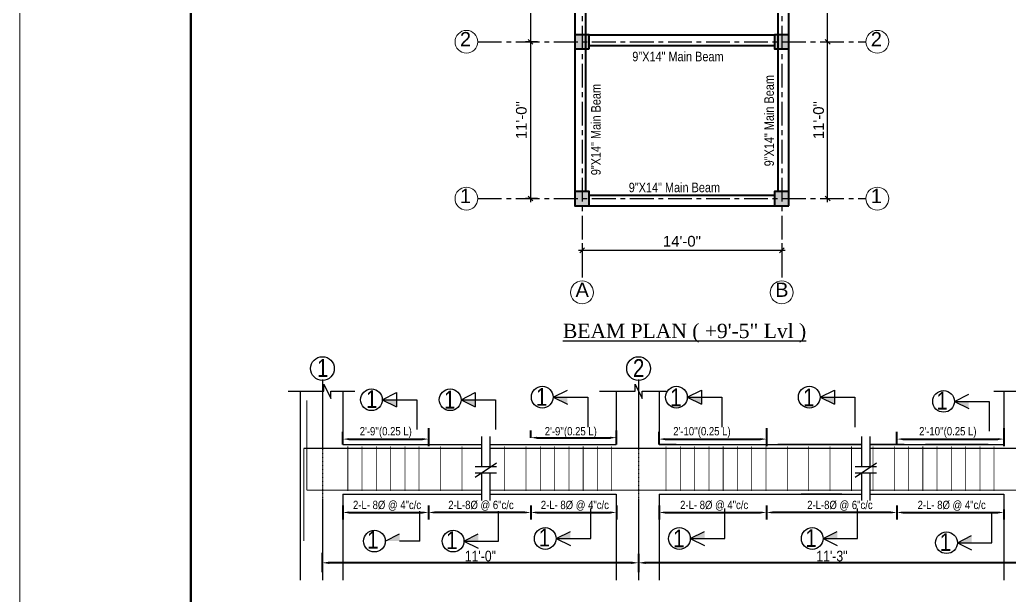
# Model space of a CAD drawing. Header units: inches. Extents: x 334224 to 340955, y 74691 to 79424.
# Drawn here: x 337781 to 338613, y 75891 to 76376 of the extents above; entities that cross this region are included whole.
import ezdxf
from ezdxf.enums import TextEntityAlignment as Align

# ---------------------------------------------------------------- set-up
doc = ezdxf.new("R2010")
doc.units = ezdxf.units.IN
doc.header["$MEASUREMENT"] = 0
doc.linetypes.add('CENTER2', pattern=[1.125, 0.75, -0.125, 0.125, -0.125])
doc.linetypes.add('CENTERX2', pattern=[4, 2.5, -0.5, 0.5, -0.5])
doc.layers.get('Defpoints').update_dxf_attribs({"lineweight": 0})
for name, color, linetype, lineweight in [('base line', 201, 'Continuous', 40), ('door window', 2, 'Continuous', 25), ('hatch color 2', 33, 'Continuous', 9), ('Wall', 20, 'Continuous', 35)]:
    doc.layers.add(name, color=color, linetype=linetype, lineweight=lineweight)
for name, color, linetype in [('CENTERLINE', 252, 'CENTERX2'), ('cl', 7, 'CENTER2'), ('dimension', 241, 'Continuous'), ('plan wall', 7, 'Continuous'), ('text', 113, 'Continuous'), ('Text Grid', 7, 'Continuous'), ('Text_Grid', 6, 'Continuous'), ('WALL2', 1, 'Continuous')]:
    doc.layers.add(name, color=color, linetype=linetype)
doc.styles.add('dim', font='ARIALN.TTF')
doc.styles.add('ROOM', font='dutch.ttf')
doc.styles.get("Standard").update_dxf_attribs({"font": 'arial.ttf', "height": 9})
doc.dimstyles.new('CENTER', dxfattribs={"dimtxt": 9, "dimasz": 6, "dimexe": 8, "dimexo": 0, "dimgap": 1, "dimtad": 1, "dimdec": 4, "dimrnd": 1, "dimzin": 0, "dimdsep": 46, "dimlunit": 4, "dimtxsty": 'dim', "dimcen": 0.0625, "dimclrt": 256, "dimadec": 0, "dimazin": 0, "dimtfac": 0.010417, "dimtdec": 4, "dimtmove": 0, "dimatfit": 3, "dimfxl": 0, "dimfrac": 2, "dimtolj": 1, "dimtzin": 0, "dimarcsym": 0})
doc.dimstyles.new('FD', dxfattribs={"dimtxt": 7, "dimasz": 5, "dimexe": 6, "dimexo": 0, "dimgap": 1, "dimtad": 1, "dimdec": 4, "dimrnd": 1, "dimzin": 0, "dimdsep": 46, "dimlunit": 4, "dimtxsty": 'dim', "dimcen": 0.0625, "dimclrd": 256, "dimclre": 256, "dimclrt": 256, "dimadec": 0, "dimazin": 0, "dimtfac": 0.010417, "dimtdec": 4, "dimtmove": 1, "dimatfit": 3, "dimfxl": 0, "dimfrac": 2, "dimtolj": 1, "dimtzin": 0, "dimarcsym": 0})
doc.dimstyles.new('NKs1-8', dxfattribs={"dimtxt": 6, "dimasz": 4, "dimexe": 4, "dimexo": 3, "dimgap": 3, "dimtad": 1, "dimdec": 0, "dimzin": 3, "dimlunit": 4, "dimtxsty": 'Standard', "dimblk": 'OBLIQUE', "dimcen": 0, "dimdle": 3, "dimclrd": 256, "dimclre": 256, "dimclrt": 256, "dimadec": 0, "dimazin": 0, "dimtfac": 1, "dimtdec": 0, "dimtix": 1, "dimtmove": 2, "dimatfit": 2, "dimfxl": 0, "dimlwd": -1, "dimlwe": -1, "dimarcsym": 0})

# ---------------------------------------------------------------- blocks, each defined once
blk = doc.blocks.new('_OBLIQUE')
at = {"color": 0, "linetype": 'ByBlock'}
blk.add_line((-0.5, -0.5), (0.5, 0.5), dxfattribs=at)
blk = doc.blocks.new('*D382')
at = {"layer": 'Defpoints', "color": 0, "transparency": 16777216}
for p in [(338253.59, 76282.88), (338421.59, 76282.88), (338253.59, 76181.68)]:
    blk.add_point(p, dxfattribs=at)
at = {"layer": 'dimension', "transparency": 16777216}
for p, q in [((338424.59, 76181.68), (338250.59, 76181.68)), ((338253.59, 76187.68), (338253.59, 76177.68)), ((338421.59, 76187.68), (338421.59, 76177.68))]:
    blk.add_line(p, q, dxfattribs=at)
at = {"layer": 'dimension', "transparency": 16777216, "xscale": 4, "yscale": 4, "zscale": 4, "rotation": 180}
blk.add_blockref('_OBLIQUE', (338253.59, 76181.68), dxfattribs=at)
at = {"layer": 'dimension', "transparency": 16777216, "xscale": 4, "yscale": 4, "zscale": 4}
blk.add_blockref('_OBLIQUE', (338421.59, 76181.68), dxfattribs=at)
at = {"layer": 'dimension', "transparency": 16777216, "insert": (338337.59, 76189.28), "char_height": 9, "attachment_point": 5}
blk.add_mtext('14\'-0"', dxfattribs=at)
blk = doc.blocks.new('*D385')
at = {"layer": 'Defpoints', "color": 0, "transparency": 16777216}
for p in [(338308.36, 76492.25), (338210.14, 76357.25), (338308.36, 76357.25)]:
    blk.add_point(p, dxfattribs=at)
at = {"layer": 'dimension', "transparency": 16777216}
for p, q in [((338216.14, 76492.25), (338206.14, 76492.25)), ((338210.14, 76495.25), (338210.14, 76354.25)), ((338216.14, 76357.25), (338206.14, 76357.25))]:
    blk.add_line(p, q, dxfattribs=at)
at = {"layer": 'dimension', "transparency": 16777216, "xscale": 4, "yscale": 4, "zscale": 4}
for p, rotation in [((338210.14, 76492.25), 90), ((338210.14, 76357.25), 270)]:
    blk.add_blockref('_OBLIQUE', p, dxfattribs=dict(at, rotation=rotation))
at = {"layer": 'dimension', "transparency": 16777216, "insert": (338202.55, 76424.75), "char_height": 9, "attachment_point": 5, "rotation": 90}
blk.add_mtext('11\'-3"', dxfattribs=at)
blk = doc.blocks.new('*D386')
at = {"layer": 'Defpoints', "color": 0, "transparency": 16777216}
for p in [(338308.36, 76357.25), (338210.14, 76225.25), (338308.36, 76225.25)]:
    blk.add_point(p, dxfattribs=at)
at = {"layer": 'dimension', "transparency": 16777216}
for p, q in [((338216.14, 76357.25), (338206.14, 76357.25)), ((338210.14, 76360.25), (338210.14, 76222.25)), ((338216.14, 76225.25), (338206.14, 76225.25))]:
    blk.add_line(p, q, dxfattribs=at)
at = {"layer": 'dimension', "transparency": 16777216, "xscale": 4, "yscale": 4, "zscale": 4}
for p, rotation in [((338210.14, 76357.25), 90), ((338210.14, 76225.25), 270)]:
    blk.add_blockref('_OBLIQUE', p, dxfattribs=dict(at, rotation=rotation))
at = {"layer": 'dimension', "transparency": 16777216, "insert": (338202.55, 76291.25), "char_height": 9, "attachment_point": 5, "rotation": 90}
blk.add_mtext('11\'-0"', dxfattribs=at)
blk = doc.blocks.new('*D388')
at = {"layer": 'Defpoints', "color": 0, "transparency": 16777216}
for p in [(338353.95, 76357.25), (338460.23, 76357.25), (338353.95, 76225.25)]:
    blk.add_point(p, dxfattribs=at)
at = {"layer": 'dimension', "transparency": 16777216}
for p, q in [((338454.23, 76357.25), (338464.23, 76357.25)), ((338460.23, 76222.25), (338460.23, 76360.25)), ((338454.23, 76225.25), (338464.23, 76225.25))]:
    blk.add_line(p, q, dxfattribs=at)
at = {"layer": 'dimension', "transparency": 16777216, "xscale": 4, "yscale": 4, "zscale": 4}
for p, rotation in [((338460.23, 76357.25), 90), ((338460.23, 76225.25), 270)]:
    blk.add_blockref('_OBLIQUE', p, dxfattribs=dict(at, rotation=rotation))
at = {"layer": 'dimension', "transparency": 16777216, "insert": (338452.63, 76291.25), "char_height": 9, "attachment_point": 5, "rotation": 90}
blk.add_mtext('11\'-0"', dxfattribs=at)
blk = doc.blocks.new('*D389')
at = {"layer": 'Defpoints', "color": 0, "transparency": 16777216}
for p in [(338365.95, 76492.25), (338460.23, 76492.25), (338353.95, 76357.25)]:
    blk.add_point(p, dxfattribs=at)
at = {"layer": 'dimension', "transparency": 16777216}
for p, q in [((338454.23, 76492.25), (338464.23, 76492.25)), ((338460.23, 76354.25), (338460.23, 76495.25)), ((338454.23, 76357.25), (338464.23, 76357.25))]:
    blk.add_line(p, q, dxfattribs=at)
at = {"layer": 'dimension', "transparency": 16777216, "xscale": 4, "yscale": 4, "zscale": 4}
for p, rotation in [((338460.23, 76492.25), 90), ((338460.23, 76357.25), 270)]:
    blk.add_blockref('_OBLIQUE', p, dxfattribs=dict(at, rotation=rotation))
at = {"layer": 'dimension', "transparency": 16777216, "insert": (338452.63, 76424.75), "char_height": 9, "attachment_point": 5, "rotation": 90}
blk.add_mtext('11\'-3"', dxfattribs=at)
blk = doc.blocks.new('*D428')
at = {"layer": 'Defpoints', "color": 0, "transparency": 16777216}
for p in [(338052.42, 75967.04), (338124.42, 75967.04), (338124.42, 75961.04)]:
    blk.add_point(p, dxfattribs=at)
at = {"layer": 'dimension', "lineweight": -2, "transparency": 16777216}
for p, q in [((338052.42, 75967.04), (338052.42, 75955.04)), ((338124.42, 75967.04), (338124.42, 75955.04)), ((338057.42, 75961.04), (338119.42, 75961.04))]:
    blk.add_line(p, q, dxfattribs=at)
at = {"layer": 'dimension', "transparency": 16777216}
for points in [[(338057.42, 75961.88), (338057.42, 75960.21), (338052.42, 75961.04)], [(338119.42, 75961.88), (338119.42, 75960.21), (338124.42, 75961.04)]]:
    blk.add_solid(points, dxfattribs=at)
at = {"layer": 'dimension', "transparency": 16777216, "insert": (338088.42, 75966.7), "char_height": 7, "attachment_point": 5, "style": 'dim'}
blk.add_mtext('\\A1; 2-L- 8%%C @ 4"c/c', dxfattribs=at)
blk = doc.blocks.new('*D429')
at = {"layer": 'Defpoints', "color": 0, "transparency": 16777216}
for p in [(338124.42, 75967.04), (338210.43, 75967.04), (338124.42, 75961.04)]:
    blk.add_point(p, dxfattribs=at)
at = {"layer": 'dimension', "lineweight": -2, "transparency": 16777216}
for p, q in [((338124.42, 75967.04), (338124.42, 75955.04)), ((338210.43, 75967.04), (338210.43, 75955.04)), ((338205.43, 75961.04), (338129.42, 75961.04))]:
    blk.add_line(p, q, dxfattribs=at)
at = {"layer": 'dimension', "transparency": 16777216}
for points in [[(338129.42, 75961.88), (338129.42, 75960.21), (338124.42, 75961.04)], [(338205.43, 75961.88), (338205.43, 75960.21), (338210.43, 75961.04)]]:
    blk.add_solid(points, dxfattribs=at)
at = {"layer": 'dimension', "transparency": 16777216, "insert": (338167.42, 75966.7), "char_height": 7, "attachment_point": 5, "style": 'dim'}
blk.add_mtext('\\A1; 2-L-8%%C @ 6"c/c', dxfattribs=at)
blk = doc.blocks.new('*D430')
at = {"layer": 'Defpoints', "color": 0, "transparency": 16777216}
for p in [(338210.43, 75967.04), (338282.43, 75967.04), (338282.43, 75961.04)]:
    blk.add_point(p, dxfattribs=at)
at = {"layer": 'dimension', "lineweight": -2, "transparency": 16777216}
for p, q in [((338210.43, 75967.04), (338210.43, 75955.04)), ((338282.43, 75967.04), (338282.43, 75955.04)), ((338215.43, 75961.04), (338277.43, 75961.04))]:
    blk.add_line(p, q, dxfattribs=at)
at = {"layer": 'dimension', "transparency": 16777216}
for points in [[(338215.43, 75961.88), (338215.43, 75960.21), (338210.43, 75961.04)], [(338277.43, 75961.88), (338277.43, 75960.21), (338282.43, 75961.04)]]:
    blk.add_solid(points, dxfattribs=at)
at = {"layer": 'dimension', "transparency": 16777216, "insert": (338246.43, 75966.7), "char_height": 7, "attachment_point": 5, "style": 'dim'}
blk.add_mtext('\\A1; 2-L- 8%%C @ 4"c/c', dxfattribs=at)
blk = doc.blocks.new('*D431')
at = {"layer": 'Defpoints', "color": 0, "transparency": 16777216}
for p in [(338318.43, 75967.04), (338408.85, 75967.04), (338408.85, 75961.04)]:
    blk.add_point(p, dxfattribs=at)
at = {"layer": 'dimension', "lineweight": -2, "transparency": 16777216}
for p, q in [((338318.43, 75967.04), (338318.43, 75955.04)), ((338408.85, 75967.04), (338408.85, 75955.04)), ((338323.43, 75961.04), (338403.85, 75961.04))]:
    blk.add_line(p, q, dxfattribs=at)
at = {"layer": 'dimension', "transparency": 16777216}
for points in [[(338323.43, 75961.88), (338323.43, 75960.21), (338318.43, 75961.04)], [(338403.85, 75961.88), (338403.85, 75960.21), (338408.85, 75961.04)]]:
    blk.add_solid(points, dxfattribs=at)
at = {"layer": 'dimension', "transparency": 16777216, "insert": (338363.64, 75966.7), "char_height": 7, "attachment_point": 5, "style": 'dim'}
blk.add_mtext('\\A1; 2-L- 8%%C @ 4"c/c', dxfattribs=at)
blk = doc.blocks.new('*D432')
at = {"layer": 'Defpoints', "color": 0, "transparency": 16777216}
for p in [(338408.85, 75967.04), (338518.47, 75967.04), (338408.85, 75961.04)]:
    blk.add_point(p, dxfattribs=at)
at = {"layer": 'dimension', "lineweight": -2, "transparency": 16777216}
for p, q in [((338408.85, 75967.04), (338408.85, 75955.04)), ((338518.47, 75967.04), (338518.47, 75955.04)), ((338513.47, 75961.04), (338413.85, 75961.04))]:
    blk.add_line(p, q, dxfattribs=at)
at = {"layer": 'dimension', "transparency": 16777216}
for points in [[(338413.85, 75961.88), (338413.85, 75960.21), (338408.85, 75961.04)], [(338513.47, 75961.88), (338513.47, 75960.21), (338518.47, 75961.04)]]:
    blk.add_solid(points, dxfattribs=at)
at = {"layer": 'dimension', "transparency": 16777216, "insert": (338469.45, 75966.7), "char_height": 7, "attachment_point": 5, "style": 'dim'}
blk.add_mtext('\\A1; 2-L-8%%C @ 6"c/c', dxfattribs=at)
blk = doc.blocks.new('*D433')
at = {"layer": 'Defpoints', "color": 0, "transparency": 16777216}
for p in [(338518.47, 75967.04), (338608.47, 75963.58), (338608.47, 75961.04)]:
    blk.add_point(p, dxfattribs=at)
at = {"layer": 'dimension', "lineweight": -2, "transparency": 16777216}
for p, q in [((338518.47, 75967.04), (338518.47, 75955.04)), ((338523.47, 75961.04), (338603.47, 75961.04)), ((338608.47, 75963.58), (338608.47, 75955.04))]:
    blk.add_line(p, q, dxfattribs=at)
at = {"layer": 'dimension', "transparency": 16777216}
for points in [[(338523.47, 75961.88), (338523.47, 75960.21), (338518.47, 75961.04)], [(338603.47, 75961.88), (338603.47, 75960.21), (338608.47, 75961.04)]]:
    blk.add_solid(points, dxfattribs=at)
at = {"layer": 'dimension', "transparency": 16777216, "insert": (338563.47, 75966.7), "char_height": 7, "attachment_point": 5, "style": 'dim'}
blk.add_mtext('\\A1; 2-L- 8%%C @ 4"c/c', dxfattribs=at)
blk = doc.blocks.new('*D438')
at = {"layer": 'Defpoints', "color": 0, "transparency": 16777216}
for p in [(338034.96, 75927.06), (338301.14, 75926.11), (338034.96, 75918.67)]:
    blk.add_point(p, dxfattribs=at)
at = {"layer": 'dimension', "color": 0, "lineweight": -2, "transparency": 16777216}
for p, q in [((338034.96, 75927.06), (338034.96, 75910.67)), ((338301.14, 75926.11), (338301.14, 75910.67)), ((338295.14, 75918.67), (338040.96, 75918.67))]:
    blk.add_line(p, q, dxfattribs=at)
at = {"layer": 'dimension', "color": 0, "transparency": 16777216}
for points in [[(338040.96, 75919.67), (338040.96, 75917.67), (338034.96, 75918.67)], [(338295.14, 75919.67), (338295.14, 75917.67), (338301.14, 75918.67)]]:
    blk.add_solid(points, dxfattribs=at)
at = {"layer": 'dimension', "transparency": 16777216, "insert": (338168.05, 75924.27), "char_height": 9, "attachment_point": 5, "style": 'dim'}
blk.add_mtext('\\A1;11\'-0"', dxfattribs=at)
blk = doc.blocks.new('*D439')
at = {"layer": 'Defpoints', "color": 0, "transparency": 16777216}
for p in [(338301.14, 75926.11), (338626.47, 75926.09), (338301.14, 75918.67)]:
    blk.add_point(p, dxfattribs=at)
at = {"layer": 'dimension', "color": 0, "lineweight": -2, "transparency": 16777216}
for p, q in [((338301.14, 75926.11), (338301.14, 75910.67)), ((338626.47, 75926.09), (338626.47, 75910.67)), ((338620.47, 75918.67), (338307.14, 75918.67))]:
    blk.add_line(p, q, dxfattribs=at)
at = {"layer": 'dimension', "color": 0, "transparency": 16777216}
for points in [[(338307.14, 75919.67), (338307.14, 75917.67), (338301.14, 75918.67)], [(338620.47, 75919.67), (338620.47, 75917.67), (338626.47, 75918.67)]]:
    blk.add_solid(points, dxfattribs=at)
at = {"layer": 'dimension', "transparency": 16777216, "insert": (338463.81, 75924.27), "char_height": 9, "attachment_point": 5, "style": 'dim'}
blk.add_mtext('\\A1;11\'-3"', dxfattribs=at)
blk = doc.blocks.new('*D440')
at = {"layer": 'Defpoints', "color": 0, "transparency": 16777216}
for p in [(338210.43, 76023.99), (338282.43, 76023.99), (338282.43, 76018.39)]:
    blk.add_point(p, dxfattribs=at)
at = {"layer": 'dimension', "lineweight": -2, "transparency": 16777216}
for p, q in [((338210.43, 76023.99), (338210.43, 76029.99)), ((338215.43, 76023.99), (338277.43, 76023.99)), ((338282.43, 76018.39), (338282.43, 76029.99))]:
    blk.add_line(p, q, dxfattribs=at)
at = {"layer": 'dimension', "transparency": 16777216}
for points in [[(338215.43, 76024.82), (338215.43, 76023.16), (338210.43, 76023.99)], [(338277.43, 76024.82), (338277.43, 76023.16), (338282.43, 76023.99)]]:
    blk.add_solid(points, dxfattribs=at)
at = {"layer": 'dimension', "transparency": 16777216, "insert": (338244.08, 76028.38), "char_height": 7, "attachment_point": 5, "style": 'dim'}
blk.add_mtext("\\A1;2'-9''(0.25 L)", dxfattribs=at)
blk = doc.blocks.new('*D441')
at = {"layer": 'Defpoints', "color": 0, "transparency": 16777216}
for p in [(338124.42, 76032), (338052.42, 76018.39), (338124.42, 76022.8)]:
    blk.add_point(p, dxfattribs=at)
at = {"layer": 'dimension', "lineweight": -2, "transparency": 16777216}
for p, q in [((338124.42, 76032), (338124.42, 76016.8)), ((338052.42, 76018.39), (338052.42, 76028.8)), ((338057.42, 76022.8), (338119.42, 76022.8))]:
    blk.add_line(p, q, dxfattribs=at)
at = {"layer": 'dimension', "transparency": 16777216}
for points in [[(338057.42, 76023.63), (338057.42, 76021.96), (338052.42, 76022.8)], [(338119.42, 76023.63), (338119.42, 76021.96), (338124.42, 76022.8)]]:
    blk.add_solid(points, dxfattribs=at)
at = {"layer": 'dimension', "transparency": 16777216, "insert": (338088.42, 76028.38), "char_height": 7, "attachment_point": 5, "style": 'dim'}
blk.add_mtext("\\A1;2'-9''(0.25 L)", dxfattribs=at)
blk = doc.blocks.new('*D442')
at = {"layer": 'Defpoints', "color": 0, "transparency": 16777216}
for p in [(338408.85, 76032), (338318.43, 76018.39), (338408.85, 76022.8)]:
    blk.add_point(p, dxfattribs=at)
at = {"layer": 'dimension', "lineweight": -2, "transparency": 16777216}
for p, q in [((338408.85, 76032), (338408.85, 76016.8)), ((338318.43, 76018.39), (338318.43, 76028.8)), ((338323.43, 76022.8), (338403.85, 76022.8))]:
    blk.add_line(p, q, dxfattribs=at)
at = {"layer": 'dimension', "transparency": 16777216}
for points in [[(338323.43, 76023.63), (338323.43, 76021.96), (338318.43, 76022.8)], [(338403.85, 76023.63), (338403.85, 76021.96), (338408.85, 76022.8)]]:
    blk.add_solid(points, dxfattribs=at)
at = {"layer": 'dimension', "transparency": 16777216, "insert": (338354.43, 76028.38), "char_height": 7, "attachment_point": 5, "style": 'dim'}
blk.add_mtext("\\A1;2'-10''(0.25 L)", dxfattribs=at)
blk = doc.blocks.new('*D443')
at = {"layer": 'Defpoints', "color": 0, "transparency": 16777216}
for p in [(338608.46, 76032), (338518.47, 76018.39), (338608.46, 76022.8)]:
    blk.add_point(p, dxfattribs=at)
at = {"layer": 'dimension', "lineweight": -2, "transparency": 16777216}
for p, q in [((338608.46, 76032), (338608.46, 76016.8)), ((338518.47, 76018.39), (338518.47, 76028.8)), ((338523.47, 76022.8), (338603.46, 76022.8))]:
    blk.add_line(p, q, dxfattribs=at)
at = {"layer": 'dimension', "transparency": 16777216}
for points in [[(338523.47, 76023.63), (338523.47, 76021.96), (338518.47, 76022.8)], [(338603.46, 76023.63), (338603.46, 76021.96), (338608.46, 76022.8)]]:
    blk.add_solid(points, dxfattribs=at)
at = {"layer": 'dimension', "transparency": 16777216, "insert": (338561.33, 76028.38), "char_height": 7, "attachment_point": 5, "style": 'dim'}
blk.add_mtext("\\A1;2'-10''(0.25 L)", dxfattribs=at)
blk = doc.blocks.new('Complete project')
at = {"layer": 'plan wall', "ltscale": 3}
for points in [[(338229.28502, 76058.08568), (338241.28502, 76058.08568), (338241.28502, 76052.08568)], [(338342.14096, 76058.08568), (338354.14096, 76058.08568), (338354.14096, 76052.08568)], [(338453.89791, 76058.08568), (338465.89791, 76058.08568), (338465.89791, 76052.08568)], [(338085.52701, 76055.91112), (338097.52701, 76055.91112), (338097.52701, 76049.91112)], [(338151.75869, 76055.91112), (338163.75869, 76055.91112), (338163.75869, 76049.91112)], [(338566.91269, 76054.57605), (338578.91269, 76054.57605), (338578.91269, 76048.57605)], [(338088.00236, 75936.93348), (338100.00236, 75936.93348), (338100.00236, 75942.93348)], [(338154.23404, 75936.93348), (338166.23404, 75936.93348), (338166.23404, 75942.93348)], [(338231.76037, 75939.10805), (338243.76037, 75939.10805), (338243.76037, 75945.10805)], [(338344.61631, 75939.10805), (338356.61631, 75939.10805), (338356.61631, 75945.10805)], [(338456.37326, 75939.10805), (338468.37326, 75939.10805), (338468.37326, 75945.10805)], [(338569.38804, 75935.59841), (338581.38804, 75935.59841), (338581.38804, 75941.59841)]]:
    blk.add_hatch(color=256, dxfattribs=at).paths.add_polyline_path(points)
at = {"layer": 'Wall'}
h = blk.add_hatch(color=256, dxfattribs=at)
h.dxf.hatch_style = 1
h.paths.add_polyline_path([(338247.58604, 76363.24529), (338247.58604, 76351.24529), (338259.58604, 76351.24529), (338259.58604, 76363.24529)])
h = blk.add_hatch(color=256, dxfattribs=at)
h.dxf.hatch_style = 1
h.paths.add_polyline_path([(338415.58604, 76363.24529), (338415.58604, 76351.24529), (338427.58604, 76351.24529), (338427.58604, 76363.24529)])
h = blk.add_hatch(color=256, dxfattribs=at)
h.dxf.hatch_style = 1
h.paths.add_polyline_path([(338247.58604, 76231.24529), (338247.58604, 76219.24529), (338259.58604, 76219.24529), (338259.58604, 76231.24529)])
h = blk.add_hatch(color=256, dxfattribs=at)
h.dxf.hatch_style = 1
h.paths.add_polyline_path([(338415.58604, 76231.24529), (338415.58604, 76219.24529), (338427.58604, 76219.24529), (338427.58604, 76231.24529)])
at = {"layer": 'base line'}
blk.add_lwpolyline([(337924.5002, 76887.48119), (340907.2202, 76887.48119), (340907.2202, 74739.00119), (337924.5002, 74739.00119)], close=True, dxfattribs=at)
at = {"layer": 'CENTERLINE', "ltscale": 8}
for p, q in [((338253.58604, 76850.73707), (338253.58604, 76155.91605)), ((338421.58604, 76850.73707), (338421.58604, 76155.91605)), ((338165.91792, 76357.24529), (338492.40695, 76357.24529)), ((338165.91792, 76225.24529), (338492.40695, 76225.24529))]:
    blk.add_line(p, q, dxfattribs=at)
at = {"layer": 'cl'}
for p, q in [((338035.13648, 76072.97177), (338035.13648, 75904.04489)), ((338301.13805, 76072.97177), (338301.13805, 75904.04489))]:
    blk.add_line(p, q, dxfattribs=at)
at = {"layer": 'Defpoints', "ltscale": 0.5}
blk.add_lwpolyline([(337780.5002, 74691.00119), (340955.2202, 74691.00119), (340955.2202, 76935.48119), (337780.5002, 76935.48119)], close=True, dxfattribs=at)
at = {"layer": 'door window'}
for centre in [(338076.38354, 76055.91112), (338142.61523, 76055.91112), (338220.14156, 76058.08568), (338332.9975, 76058.08568), (338444.75445, 76058.08568), (338557.76923, 76054.57605), (338222.61691, 75939.10805), (338335.47285, 75939.10805), (338447.2298, 75939.10805), (338078.85889, 75936.93348), (338145.09058, 75936.93348), (338560.24458, 75935.59841)]:
    blk.add_circle(centre, 9.14346, dxfattribs=at)
at = {"layer": 'hatch color 2'}
for centre in [(338156.30968, 76357.24529), (338502.0152, 76357.24529), (338156.30968, 76225.24529), (338502.0152, 76225.24529), (338253.58604, 76146.3078), (338421.58604, 76146.3078)]:
    blk.add_circle(centre, 9.60825, dxfattribs=at)
at = {"layer": 'plan wall', "ltscale": 3}
for p, q in [((338085.52701, 76055.91112), (338097.52701, 76061.91112)), ((338097.52701, 76061.91112), (338097.52701, 76049.91112)), ((338151.75869, 76055.91112), (338163.75869, 76061.91112)), ((338163.75869, 76061.91112), (338163.75869, 76049.91112)), ((338229.28502, 76058.08568), (338241.28502, 76064.08568)), ((338229.28502, 76058.08568), (338241.28502, 76052.08568)), ((338229.28502, 76058.08568), (338241.28502, 76058.08568)), ((338241.28502, 76058.08568), (338258.37256, 76058.08568)), ((338258.37256, 76058.08568), (338258.37256, 76032.92998)), ((338342.14096, 76058.08568), (338354.14096, 76064.08568)), ((338342.14096, 76058.08568), (338354.14096, 76052.08568)), ((338342.14096, 76058.08568), (338354.14096, 76058.08568)), ((338354.14096, 76064.08568), (338354.14096, 76052.08568)), ((338354.14096, 76058.08568), (338371.2285, 76058.08568)), ((338371.2285, 76058.08568), (338371.2285, 76032.92998)), ((338453.89791, 76058.08568), (338465.89791, 76064.08568)), ((338453.89791, 76058.08568), (338465.89791, 76052.08568)), ((338453.89791, 76058.08568), (338465.89791, 76058.08568)), ((338465.89791, 76064.08568), (338465.89791, 76052.08568)), ((338465.89791, 76058.08568), (338482.98545, 76058.08568)), ((338482.98545, 76058.08568), (338482.98545, 76032.92998)), ((338566.91269, 76054.57605), (338578.91269, 76060.57605)), ((338085.52701, 76055.91112), (338097.52701, 76049.91112)), ((338085.52701, 76055.91112), (338097.52701, 76055.91112)), ((338097.52701, 76055.91112), (338114.61454, 76055.91112)), ((338114.61454, 76055.91112), (338114.61454, 76030.75542)), ((338151.75869, 76055.91112), (338163.75869, 76049.91112)), ((338151.75869, 76055.91112), (338163.75869, 76055.91112)), ((338163.75869, 76055.91112), (338180.84623, 76055.91112)), ((338180.84623, 76055.91112), (338180.84623, 76030.75542)), ((338566.91269, 76054.57605), (338578.91269, 76048.57605)), ((338566.91269, 76054.57605), (338578.91269, 76054.57605)), ((338578.91269, 76054.57605), (338596.00023, 76054.57605)), ((338596.00023, 76054.57605), (338596.00023, 76029.42035)), ((338117.08989, 75936.93348), (338117.08989, 75962.08918)), ((338183.32158, 75936.93348), (338183.32158, 75962.08918)), ((338260.84791, 75939.10805), (338260.84791, 75964.26375)), ((338373.70385, 75939.10805), (338373.70385, 75964.26375)), ((338485.4608, 75939.10805), (338485.4608, 75964.26375)), ((338598.47558, 75935.59841), (338598.47558, 75960.75412)), ((338088.00236, 75936.93348), (338100.00236, 75942.93348)), ((338154.23404, 75936.93348), (338166.23404, 75942.93348)), ((338231.76037, 75939.10805), (338243.76037, 75945.10805)), ((338344.61631, 75939.10805), (338356.61631, 75945.10805)), ((338456.37326, 75939.10805), (338468.37326, 75945.10805)), ((338569.38804, 75935.59841), (338581.38804, 75941.59841)), ((338117.08989, 75936.93348), (338099.95057, 75936.93348)), ((338154.23404, 75936.93348), (338166.23404, 75930.93348)), ((338154.23404, 75936.93348), (338166.23404, 75936.93348)), ((338166.23404, 75936.93348), (338183.32158, 75936.93348)), ((338231.76037, 75939.10805), (338243.76037, 75933.10805)), ((338231.76037, 75939.10805), (338243.76037, 75939.10805)), ((338243.76037, 75939.10805), (338260.84791, 75939.10805)), ((338344.61631, 75939.10805), (338356.61631, 75933.10805)), ((338344.61631, 75939.10805), (338356.61631, 75939.10805)), ((338356.61631, 75939.10805), (338373.70385, 75939.10805)), ((338456.37326, 75939.10805), (338468.37326, 75933.10805)), ((338456.37326, 75939.10805), (338468.37326, 75939.10805)), ((338468.37326, 75939.10805), (338485.4608, 75939.10805)), ((338569.38804, 75935.59841), (338581.38804, 75929.59841)), ((338569.38804, 75935.59841), (338581.38804, 75935.59841)), ((338581.38804, 75935.59841), (338598.47558, 75935.59841))]:
    blk.add_line(p, q, dxfattribs=at)
at = {"layer": 'Text Grid'}
for centre in [(338035.13648, 76082.16579), (338035.13648, 76082.16579), (338301.13805, 76082.16579)]:
    blk.add_circle(centre, 10, dxfattribs=at)
at = {"layer": 'Wall'}
for p, q in [((338247.58604, 76774.24529), (338247.58604, 76231.24529)), ((338256.58604, 76774.24529), (338256.58604, 76231.24529)), ((338418.58604, 76231.24529), (338418.58604, 76774.24529)), ((338427.58604, 76231.24529), (338427.58604, 76774.24529)), ((338259.58604, 76363.24529), (338415.58604, 76363.24529)), ((338259.58604, 76354.24529), (338415.58604, 76354.24529)), ((338259.58604, 76228.24529), (338415.58604, 76228.24529)), ((338259.58604, 76219.24529), (338415.58604, 76219.24529))]:
    blk.add_line(p, q, dxfattribs=at)
at = {"layer": 'Wall', "lineweight": -3}
for p, q in [((338016.42363, 76063.04818), (338016.42363, 75917.46982)), ((338052.42363, 76063.04818), (338052.42363, 76018.38837)), ((338282.4252, 76063.04818), (338282.4252, 76018.38837)), ((338282.4252, 76063.04818), (338282.4252, 76018.38837)), ((338318.4252, 76063.04818), (338318.4252, 76018.38837)), ((338608.47368, 76063.04818), (338608.47368, 76018.38837)), ((338608.47368, 76063.04818), (338608.47368, 76018.38837)), ((338052.42363, 76018.38837), (338169.37289, 76018.38837)), ((338118.05601, 76018.38837), (338169.37289, 76018.38837)), ((338176.24061, 76018.38837), (338234.4252, 76018.38837)), ((338234.4252, 76018.38837), (338282.4252, 76018.38837)), ((338332.88252, 76018.38837), (338318.4252, 76018.38837)), ((338318.4252, 76018.38837), (338403.21663, 76018.38837)), ((338403.21663, 76018.38837), (338489.11057, 76018.38837)), ((338418.43555, 76018.38837), (338489.11057, 76018.38837)), ((338489.11057, 76018.38837), (338418.43555, 76018.38837)), ((338489.11057, 76018.38837), (338418.43555, 76018.38837)), ((338472.20308, 76018.38837), (338438.07128, 76018.38837)), ((338438.07128, 76018.38837), (338472.20308, 76018.38837)), ((338495.97828, 76018.38837), (338595.35265, 76018.38837)), ((338524.47368, 76018.38837), (338495.97828, 76018.38837)), ((338524.47368, 76018.38837), (338495.97828, 76018.38837)), ((338495.97828, 76018.38837), (338524.47368, 76018.38837)), ((338595.35265, 76018.38837), (338542.47368, 76018.38837)), ((338595.35265, 76018.38837), (338560.47368, 76018.38837)), ((338560.47368, 76018.38837), (338608.47368, 76018.38837)), ((338016.42363, 75976.38837), (338016.42363, 75904.04489)), ((338052.42363, 75976.38837), (338169.37289, 75976.38837)), ((338052.42363, 75976.38837), (338052.42363, 75904.04489)), ((338118.05601, 75976.38837), (338169.37289, 75976.38837)), ((338176.24061, 75976.38837), (338234.4252, 75976.38837)), ((338234.4252, 75976.38837), (338282.4252, 75976.38837)), ((338282.4252, 75976.38837), (338282.4252, 75904.04489)), ((338318.4252, 75976.38837), (338318.4252, 75904.04489)), ((338318.4252, 75976.38837), (338341.00536, 75976.38837)), ((338324.4252, 75976.38837), (338403.21663, 75976.38837)), ((338403.21663, 75976.38837), (338489.11057, 75976.38837)), ((338472.20308, 75976.38837), (338438.07128, 75976.38837)), ((338438.07128, 75976.38837), (338472.20308, 75976.38837)), ((338444.93899, 75976.38837), (338489.11057, 75976.38837)), ((338445.63429, 75976.38837), (338489.11057, 75976.38837)), ((338495.97828, 75976.38837), (338595.35265, 75976.38837)), ((338495.97828, 75976.38837), (338608.47368, 75976.38837)), ((338608.47368, 75976.38837), (338608.47368, 75904.05593))]:
    blk.add_line(p, q, dxfattribs=at)
at = {"layer": 'Wall'}
for points in [[(338259.58604, 76351.24529), (338259.58604, 76363.24529), (338247.58604, 76363.24529), (338247.58604, 76351.24529), (338259.58604, 76351.24529)], [(338427.58604, 76351.24529), (338427.58604, 76363.24529), (338415.58604, 76363.24529), (338415.58604, 76351.24529), (338427.58604, 76351.24529)], [(338259.58604, 76219.24529), (338259.58604, 76231.24529), (338247.58604, 76231.24529), (338247.58604, 76219.24529), (338259.58604, 76219.24529)], [(338427.58604, 76219.24529), (338427.58604, 76231.24529), (338415.58604, 76231.24529), (338415.58604, 76219.24529), (338427.58604, 76219.24529)]]:
    blk.add_lwpolyline(points, dxfattribs=at)
for points, const_width in [([(338022.00267, 76055.328), (338022.00267, 75979.95256)], 0.6), ([(338019.48533, 76015.00491), (338169.37289, 76015.00491)], 1), ([(338019.48533, 76015.00491), (338019.48533, 75936.88725)], 0.6), ([(338056.51094, 76016.58367), (338056.51094, 75979.08367)], 0.6), ([(338056.51094, 76016.58367), (338056.51094, 75979.08367)], 0.6), ([(338068.51094, 76016.58367), (338068.51094, 75979.08367)], 0.6), ([(338080.51094, 76016.58367), (338080.51094, 75979.08367)], 0.6), ([(338092.51094, 76016.58367), (338092.51094, 75979.08367)], 0.6), ([(338092.51094, 76016.58367), (338092.51094, 75979.08367)], 0.6), ([(338104.51094, 76016.58367), (338104.51094, 75979.08367)], 0.6), ([(338116.51094, 76016.58367), (338116.51094, 75979.08367)], 0.6), ([(338118.05601, 76015.00491), (338169.37289, 76015.00491)], 1), ([(338134.51094, 76016.58367), (338134.51094, 75979.08367)], 0.6), ([(338152.51094, 76016.58367), (338152.51094, 75979.08367)], 0.6), ([(338176.24061, 76015.00491), (338234.4252, 76015.00491), (338341.00536, 76015.00491)], 1), ([(338188.51094, 76016.58367), (338188.51094, 75979.08367)], 0.6), ([(338206.51094, 76016.58367), (338206.51094, 75979.08367)], 0.6), ([(338218.51094, 76016.58367), (338218.51094, 75979.08367)], 0.6), ([(338230.51094, 76016.58367), (338230.51094, 75979.08367)], 0.6), ([(338242.51094, 76016.58367), (338242.51094, 75979.08367)], 0.6), ([(338254.51094, 76016.58367), (338254.51094, 75979.08367)], 0.6), ([(338266.51094, 76016.58367), (338266.51094, 75979.08367)], 0.6), ([(338278.51094, 76016.58367), (338278.51094, 75979.08367)], 0.6), ([(338324.4252, 76015.00491), (338405.28866, 76015.00491)], 1), ([(338324.31192, 76016.58367), (338324.31192, 75979.08367)], 0.6), ([(338336.31192, 76016.58367), (338336.31192, 75979.08367)], 0.6), ([(338348.31192, 76016.58367), (338348.31192, 75979.08367)], 0.6), ([(338360.31192, 76016.58367), (338360.31192, 75979.08367)], 0.6), ([(338372.31192, 76016.58367), (338372.31192, 75979.08367)], 0.6), ([(338384.31192, 76016.58367), (338384.31192, 75979.08367)], 0.6), ([(338396.31192, 76016.58367), (338396.31192, 75979.08367)], 0.6), ([(338403.21663, 76015.00491), (338436.20308, 76015.00491), (338438.07128, 76015.00491)], 1), ([(338408.31192, 76016.58367), (338408.31192, 75979.08367)], 0.6), ([(338426.31192, 76016.58367), (338426.31192, 75979.08367)], 0.6), ([(338427.82048, 76015.00491), (338489.11057, 76015.00491)], 1), ([(338444.31192, 76016.58367), (338444.31192, 75979.08367)], 0.6), ([(338462.31192, 76016.58367), (338462.31192, 75979.08367)], 0.6), ([(338480.31192, 76016.58367), (338480.31192, 75979.08367)], 0.6), ([(338495.97828, 76015.00491), (338644.47368, 76015.00491)], 1), ([(338498.31192, 76016.58367), (338498.31192, 75979.08367)], 0.6), ([(338516.31192, 76016.58367), (338516.31192, 75979.08367)], 0.6), ([(338528.31192, 76016.58367), (338528.31192, 75979.08367)], 0.6), ([(338540.31192, 76016.58367), (338540.31192, 75979.08367)], 0.6), ([(338552.31192, 76016.58367), (338552.31192, 75979.08367)], 0.6), ([(338564.31192, 76016.58367), (338564.31192, 75979.08367)], 0.6), ([(338576.31192, 76016.58367), (338576.31192, 75979.08367)], 0.6), ([(338588.31192, 76016.58367), (338588.31192, 75979.08367)], 0.6), ([(338600.31192, 76016.58367), (338600.31192, 75979.08367)], 0.6), ([(338021.83773, 75979.80528), (338169.37289, 75979.80528)], 1), ([(338118.05601, 75979.80528), (338120.80889, 75979.80528)], 1), ([(338118.05601, 75979.80528), (338169.37289, 75979.80528)], 1), ([(338176.24061, 75979.80528), (338234.4252, 75979.80528)], 1), ([(338234.4252, 75979.80528), (338341.00536, 75979.80528)], 1), ([(338330.4252, 75979.80528), (338403.21663, 75979.80528)], 1), ([(338427.82048, 75979.80528), (338489.11057, 75979.80528)], 1), ([(338495.97828, 75979.80528), (338694.35305, 75979.80528)], 1)]:
    blk.add_lwpolyline(points, dxfattribs=dict(at, const_width=const_width))
blk.add_lwpolyline([(338403.21663, 75979.80528, 1, 1, 0), (338472.20308, 75979.80528, 1, 1, 0), (338438.07128, 75979.80528, 0, 0, 0)], format="xyseb", dxfattribs=at)
at = {"layer": 'WALL2'}
for p, q in [((338169.37289, 75999.32121), (338169.37289, 76024.97648)), ((338169.37289, 75999.32121), (338169.37289, 76024.97648)), ((338176.24061, 75999.32121), (338176.24061, 76024.97648)), ((338176.24061, 75999.32121), (338176.24061, 76024.97648)), ((338489.11057, 75999.32121), (338489.11057, 76024.97648)), ((338489.11057, 75999.32121), (338489.11057, 76024.97648)), ((338495.97828, 75999.32121), (338495.97828, 76024.97648)), ((338495.97828, 75999.32121), (338495.97828, 76024.97648)), ((338181.63871, 76002.47648), (338163.63871, 75990.47648)), ((338181.63871, 76002.47648), (338163.63871, 75990.47648)), ((338181.63871, 75999.32121), (338163.63871, 75999.32121)), ((338181.63871, 75999.32121), (338163.63871, 75999.32121)), ((338501.37639, 76002.47648), (338483.37639, 75990.47648)), ((338501.37639, 76002.47648), (338483.37639, 75990.47648)), ((338501.37639, 75999.32121), (338483.37639, 75999.32121)), ((338501.37639, 75999.32121), (338483.37639, 75999.32121)), ((338181.63871, 75994.15765), (338163.63871, 75994.15765)), ((338181.63871, 75994.15765), (338163.63871, 75994.15765)), ((338169.37289, 75970.98136), (338169.37289, 75994.15765)), ((338169.37289, 75970.98136), (338169.37289, 75994.15765)), ((338176.24061, 75970.98136), (338176.24061, 75994.15765)), ((338176.24061, 75970.98136), (338176.24061, 75994.15765)), ((338501.37639, 75994.15765), (338483.37639, 75994.15765)), ((338501.37639, 75994.15765), (338483.37639, 75994.15765)), ((338489.11057, 75970.98136), (338489.11057, 75994.15765)), ((338489.11057, 75970.98136), (338489.11057, 75994.15765)), ((338495.97828, 75970.98136), (338495.97828, 75994.15765)), ((338495.97828, 75970.98136), (338495.97828, 75994.15765))]:
    blk.add_line(p, q, dxfattribs=at)
for points in [[(338006.42363, 76063.04818), (338036.26992, 76063.04818), (338036.26992, 76069.04818), (338042.26992, 76057.04818), (338042.26992, 76063.04818), (338062.42363, 76063.04818)], [(338268.29177, 76063.04818), (338298.13805, 76063.04818), (338298.13805, 76069.04818), (338304.13805, 76057.04818), (338304.13805, 76063.04818), (338324.29177, 76063.04818)], [(338600.138, 76063.04818), (338623.47368, 76063.04818), (338623.47368, 76069.04818), (338629.47368, 76057.04818), (338629.47368, 76063.04818), (338656.138, 76063.04818)]]:
    blk.add_lwpolyline(points, dxfattribs=at)
at = {"layer": 'door window', "style": 'dim'}
for p in [(338219.5566, 76050.8443), (338332.51305, 76050.48626), (338444.32313, 76050.33225), (338076.56085, 76048.90768), (338142.17205, 76048.46794), (338556.56237, 76047.59816), (338077.56244, 75930.52442), (338144.0083, 75930.19207), (338221.94506, 75932.44418), (338335.02966, 75931.66487), (338446.33739, 75931.90649), (338559.37678, 75928.60493)]:
    blk.add_text('1', height=15, dxfattribs=at).set_placement(p, align=Align.CENTER)
at = {"layer": 'text', "color": 5, "ltscale": 0.5, "style": 'dim'}
for p in [(338295.86705, 76340.84733), (338292.88341, 76230.64765)]:
    blk.add_text('9"X14" Main Beam', height=8, dxfattribs=at).set_placement(p)
for p in [(338414.98634, 76252.43418), (338269.22771, 76244.9428)]:
    blk.add_text('9"X14" Main Beam', height=8, rotation=90, dxfattribs=at).set_placement(p)
at = {"layer": 'text', "style": 'ROOM'}
blk.add_text('%%UBEAM PLAN ( +9\'-5" Lvl )', height=12, dxfattribs=at).set_placement((338339.85162, 76113.87228), align=Align.MIDDLE_CENTER)
at = {"layer": 'text', "char_height": 12, "width": 9.8989323, "attachment_point": 1}
for s, insert in [('2', (338150.84695, 76365.48578)), ('2', (338496.55248, 76365.48578)), ('1', (338150.84695, 76233.48578)), ('1', (338496.55248, 76233.48578)), ('A', (338248.12332, 76154.54829)), ('B', (338416.12332, 76154.54829))]:
    blk.add_mtext(s, dxfattribs=dict(at, insert=insert))
at = {"layer": 'Text_Grid', "style": 'dim'}
for s, p in [('1', (338035.31379, 76075.16235)), ('2', (338301.20845, 76075.13568))]:
    blk.add_text(s, height=15, dxfattribs=at).set_placement(p, align=Align.CENTER)
at = {"layer": 'dimension'}
for base, p1, p2, picture, middle in [((338210.14327, 76357.24529), (338308.36325, 76492.24529), (338308.36325, 76357.24529), '*D385', (338202.54504, 76424.74529)), ((338460.22822, 76492.24529), (338353.9482, 76357.24529), (338365.9482, 76492.24529), '*D389', (338452.62999, 76424.74529)), ((338210.14327, 76225.24529), (338308.36325, 76357.24529), (338308.36325, 76225.24529), '*D386', (338202.54811, 76291.24529)), ((338460.22822, 76357.24529), (338353.9482, 76225.24529), (338353.9482, 76357.24529), '*D388', (338452.63306, 76291.24529))]:
    dim = blk.add_linear_dim(base=base, p1=p1, p2=p2, angle=90, dimstyle='NKs1-8', dxfattribs=at)
    dim.commit()
    dim.dimension.update_dxf_attribs({"geometry": picture, "text_midpoint": middle})
dim = blk.add_linear_dim(base=(338253.58604, 76181.68088), p1=(338421.58604, 76282.87576), p2=(338253.58604, 76282.87576), dimstyle='NKs1-8', dxfattribs=at)
dim.commit()
dim.dimension.update_dxf_attribs({"geometry": '*D382', "text_midpoint": (338337.58604, 76189.27604)})
for base, p1, p2, text, picture, middle in [((338124.42363, 76022.79531), (338052.42363, 76018.38837), (338124.42363, 76031.99563), "2'-9''(0.25 L)", '*D441', (338088.42363, 76022.79531)), ((338282.4252, 76023.98932), (338210.4252, 76023.98932), (338282.4252, 76018.38837), "2'-9''(0.25 L)", '*D440', (338244.07918, 76022.79531)), ((338408.84788, 76022.79531), (338318.4252, 76018.38837), (338408.84788, 76031.99563), "2'-10''(0.25 L)", '*D442', (338354.4252, 76022.79531)), ((338608.4568, 76022.79531), (338518.47368, 76018.38837), (338608.4568, 76031.99563), "2'-10''(0.25 L)", '*D443', (338561.33135, 76022.79531))]:
    dim = blk.add_linear_dim(base=base, p1=p1, p2=p2, text=text, dimstyle='FD', dxfattribs=at)
    dim.commit()
    dim.dimension.update_dxf_attribs({"geometry": picture, "text_midpoint": middle, "dimtype": 128})
for base, p1, p2, text, dimstyle, picture, middle in [((338124.42363, 75961.04275), (338052.42363, 75967.04275), (338124.42363, 75967.04275), ' 2-L- 8%%C @ 4"c/c', 'FD', '*D428', (338088.42363, 75966.70066)), ((338282.4252, 75961.04275), (338210.4252, 75967.04275), (338282.4252, 75967.04275), ' 2-L- 8%%C @ 4"c/c', 'FD', '*D430', (338246.4252, 75966.70066)), ((338408.84788, 75961.04275), (338318.4252, 75967.04275), (338408.84788, 75967.04275), ' 2-L- 8%%C @ 4"c/c', 'FD', '*D431', (338363.63654, 75966.70066)), ((338608.47368, 75961.04275), (338518.47368, 75967.04275), (338608.47368, 75963.58393), ' 2-L- 8%%C @ 4"c/c', 'FD', '*D433', (338563.47368, 75966.70066)), ((338034.95545, 75918.67253), (338301.13805, 75926.10709), (338034.95545, 75927.06373), '11\'-0"', 'CENTER', '*D438', (338168.04675, 75924.26768)), ((338301.13805, 75918.67253), (338626.47368, 75926.09423), (338301.13805, 75926.10709), '11\'-3"', 'CENTER', '*D439', (338463.80587, 75924.26768))]:
    dim = blk.add_linear_dim(base=base, p1=p1, p2=p2, text=text, dimstyle=dimstyle, dxfattribs=at)
    dim.commit()
    dim.dimension.update_dxf_attribs({"geometry": picture, "text_midpoint": middle})
for base, p1, p2, picture, middle in [((338124.42363, 75961.04275), (338210.4252, 75967.04275), (338124.42363, 75967.04275), '*D429', (338167.42441, 75961.04275)), ((338408.84788, 75961.04275), (338518.47368, 75967.04275), (338408.84788, 75967.04275), '*D432', (338469.45005, 75961.04275))]:
    dim = blk.add_linear_dim(base=base, p1=p1, p2=p2, angle=180, text=' 2-L-8%%C @ 6"c/c', dimstyle='FD', dxfattribs=at)
    dim.commit()
    dim.dimension.update_dxf_attribs({"geometry": picture, "text_midpoint": middle, "dimtype": 128})

msp = doc.modelspace()

# ---------------------------------------------------------------- block references
at = {"layer": 'Wall', "linetype": 'ByBlock'}
msp.add_blockref('Complete project', (0, 0), dxfattribs=at)

doc.saveas('drawing.dxf')
